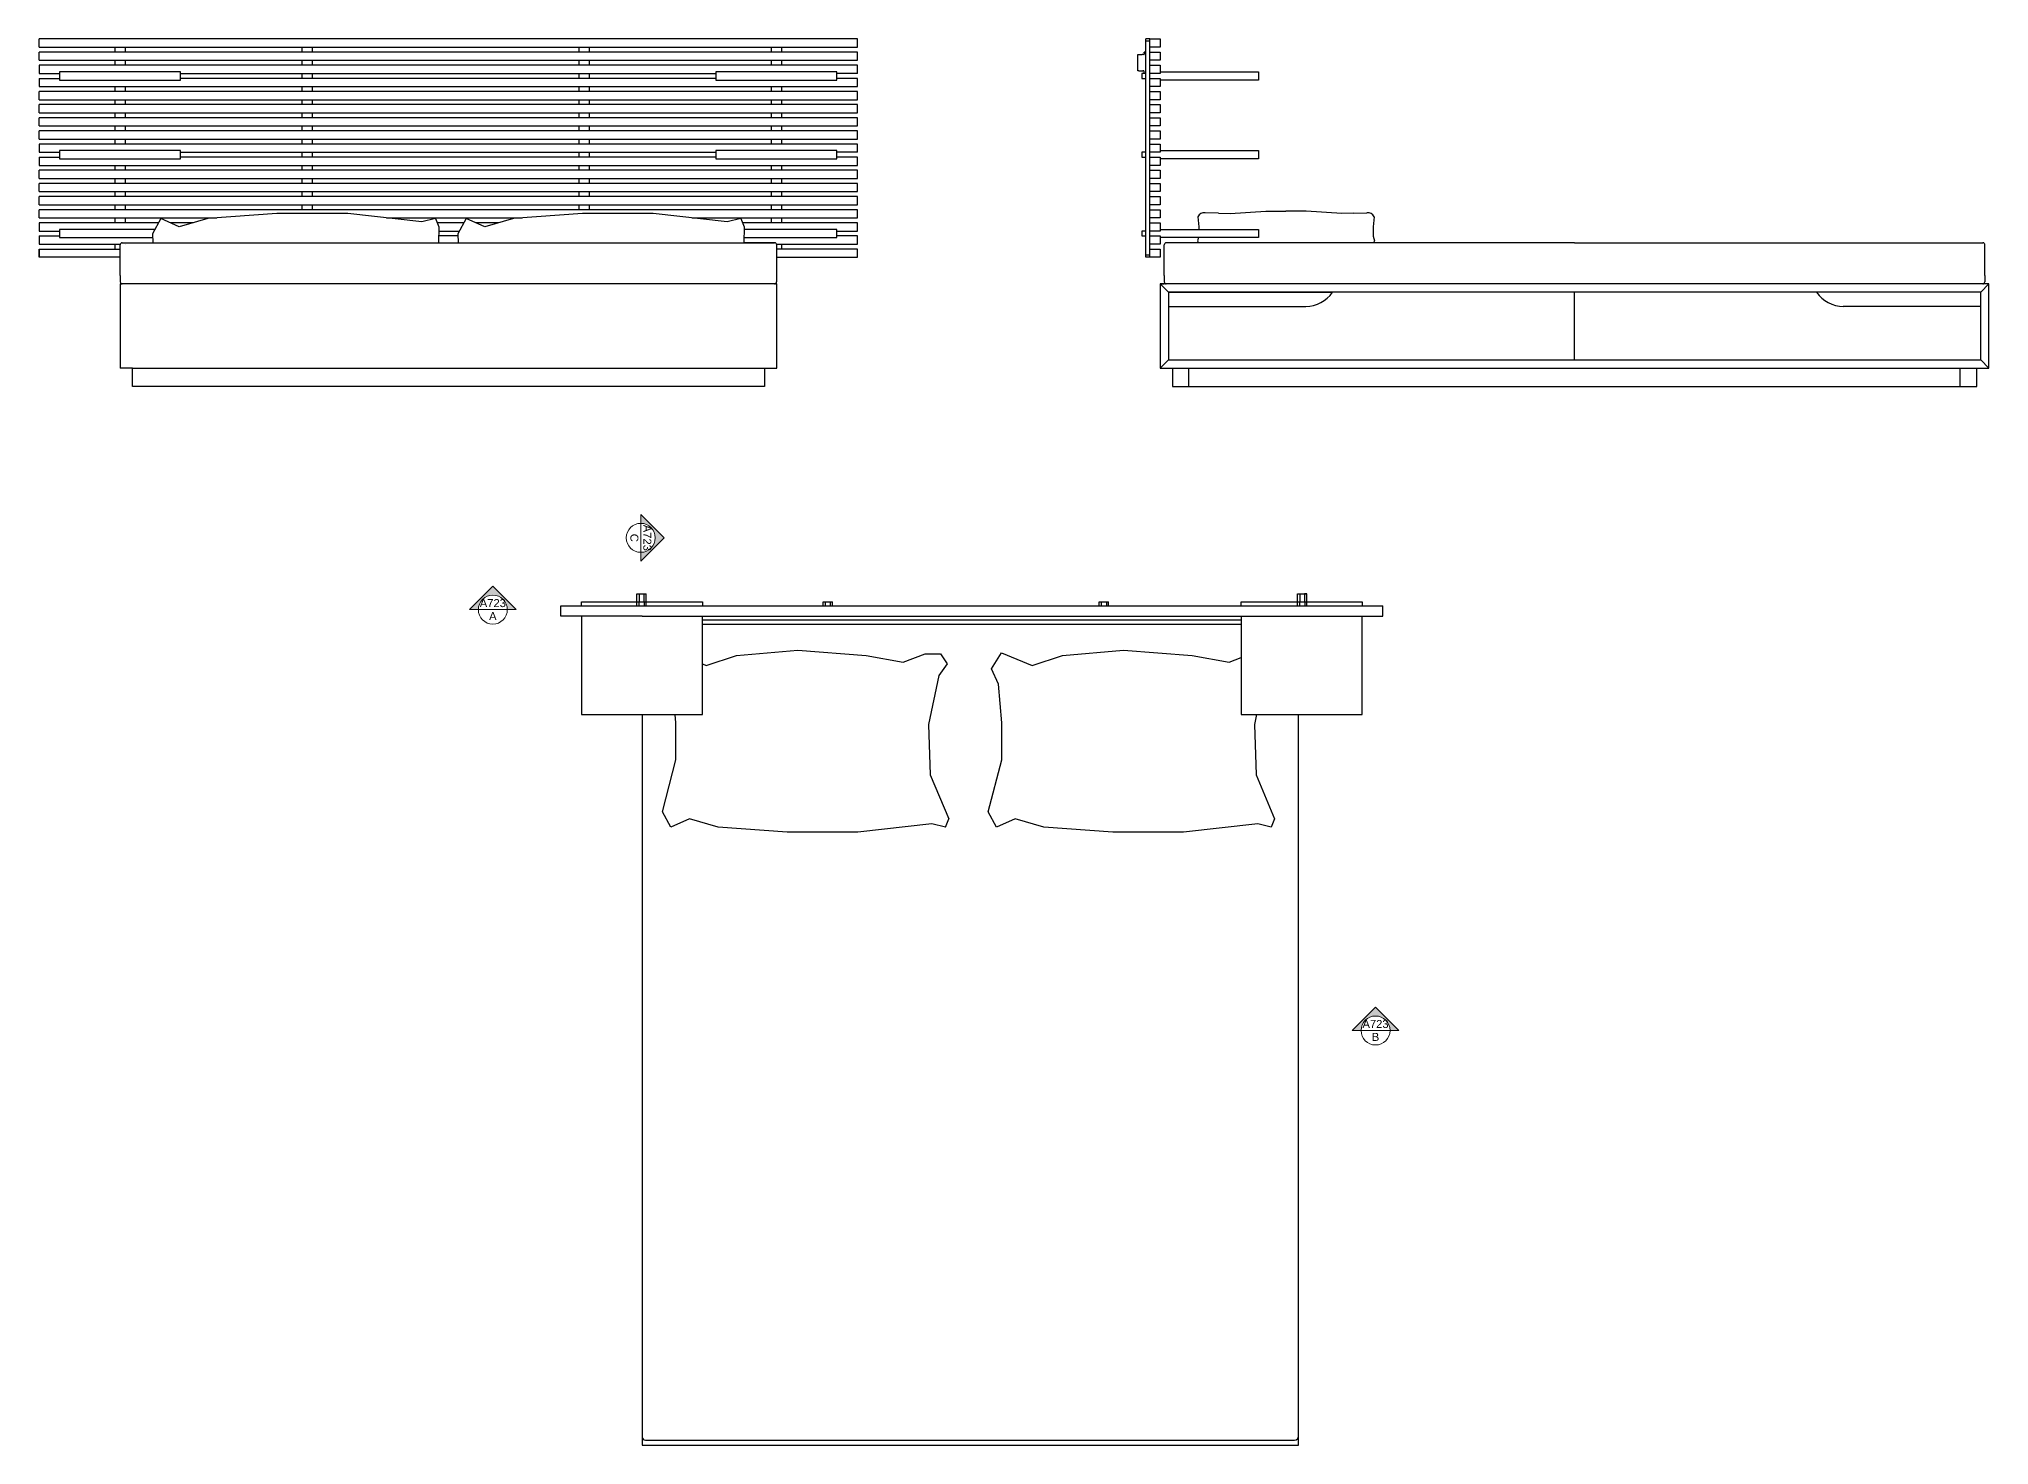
# Model space of a CAD drawing. Header units: millimetres. Extents: x 7 to 1272, y -517 to 867.
# Drawn here: x 7.4 to 482.7, y 137.9 to 480.5 of the extents above; entities that cross this region are included whole.
import ezdxf
from ezdxf.enums import TextEntityAlignment as Align

# ---------------------------------------------------------------- set-up
doc = ezdxf.new("R2010")
doc.units = ezdxf.units.MM
doc.layers.add('A-PRSP-1', color=7, linetype='Continuous', lineweight=40)
doc.layers.add('particolari', color=6, linetype='Continuous')
doc.styles.get("Standard").update_dxf_attribs({"font": 'arial.ttf'})

# ---------------------------------------------------------------- blocks, each defined once
blk = doc.blocks.new('SYMBOL')
at = {"layer": 'A-PRSP-1', "linetype": 'Continuous', "lineweight": 20}
h = blk.add_hatch(color=256, dxfattribs=at)
h.dxf.hatch_style = 1
h.paths.add_polyline_path([(11.206, 4.948), (11.316, 4.948, -1), (11.678, 4.948), (11.788, 4.948), (11.497, 5.241)])
at = {"linetype": 'Continuous', "lineweight": 20}
blk.add_line((11.316, 4.948), (11.678, 4.948), dxfattribs=at)
at = {"layer": 'A-PRSP-1', "linetype": 'Continuous', "lineweight": 20}
for p, q in [((11.206, 4.948), (11.497, 5.241)), ((11.788, 4.948), (11.497, 5.241)), ((11.316, 4.948), (11.206, 4.948)), ((11.678, 4.948), (11.788, 4.948))]:
    blk.add_line(p, q, dxfattribs=at)
blk.add_circle((11.497, 4.948), 0.181, dxfattribs=at)
at = {"linetype": 'Continuous', "lineweight": 20}
for tag, p in [('SEZIONE', (11.497, 4.918)), ('TAVOLA', (11.497, 5.08))]:
    blk.add_attdef(tag, text='', height=0.1, dxfattribs=at).set_placement(p, align=Align.TOP_CENTER)

msp = doc.modelspace()

# ---------------------------------------------------------------- linework, layer by layer
for p, q in [((206.91, 480.5), (7.44, 480.5)), ((7.44, 478.5), (7.44, 480.5)), ((206.91, 478.5), (206.91, 480.5)), ((277.17, 427.3), (277.17, 480.5)), ((278.17, 480.5), (277.17, 480.5)), ((278.17, 480), (277.17, 480)), ((7.44, 478.5), (186.52, 478.5)), ((7.44, 475.3), (7.44, 477.3)), ((25.94, 478.5), (25.94, 477.3)), ((25.94, 475.3), (25.94, 474.1)), ((28.44, 478.5), (28.44, 477.3)), ((28.44, 475.3), (28.44, 474.1)), ((71.52, 478.5), (71.52, 477.3)), ((71.52, 475.3), (71.52, 474.1)), ((74.02, 478.5), (74.02, 477.3)), ((74.02, 475.3), (74.02, 474.1)), ((139.02, 478.5), (139.02, 477.3)), ((139.02, 475.3), (139.02, 474.1)), ((141.52, 478.5), (141.52, 477.3)), ((141.52, 475.3), (141.52, 474.1)), ((185.91, 478.5), (185.91, 477.3)), ((185.91, 475.3), (185.91, 474.1)), ((186.52, 478.5), (206.91, 478.5)), ((188.41, 478.5), (188.41, 477.3)), ((188.41, 475.3), (188.41, 474.1)), ((275.27, 472.7), (275.27, 476.7)), ((275.27, 476.7), (276.27, 476.7)), ((276.47, 476.7), (276.27, 476.7)), ((276.67, 476.7), (276.47, 476.7)), ((277.17, 477.3), (276.77, 477.3)), ((276.77, 477.1), (276.77, 477.3)), ((276.77, 477.1), (276.77, 476.8)), ((278.17, 477.3), (278.17, 478.5)), ((278.17, 474.1), (278.17, 475.3)), ((7.44, 474.1), (7.44, 472.1)), ((7.44, 472.1), (12.44, 472.1)), ((7.44, 470.9), (7.44, 468.9)), ((7.44, 470.9), (12.44, 470.9)), ((71.52, 472.1), (71.52, 470.9)), ((74.02, 472.1), (74.02, 470.9)), ((139.02, 472.1), (139.02, 470.9)), ((141.52, 472.1), (141.52, 470.9)), ((188.41, 472.5), (185.91, 472.5)), ((201.91, 472.5), (188.41, 472.5)), ((206.91, 472.1), (201.91, 472.1)), ((206.91, 470.9), (201.91, 470.9)), ((275.47, 472.7), (275.27, 472.7)), ((275.47, 472.7), (276.47, 472.7)), ((277.17, 472.1), (276.17, 472.1)), ((276.17, 472.1), (276.17, 470.9)), ((276.17, 470.9), (277.17, 470.9)), ((276.67, 472.7), (276.47, 472.7)), ((276.77, 472.3), (276.77, 472.6)), ((276.77, 472.1), (276.77, 472.3)), ((278.17, 470.9), (278.17, 472.1)), ((280.67, 472.5), (304.67, 472.5)), ((304.67, 470.5), (280.67, 470.5)), ((304.67, 472.5), (304.67, 470.5)), ((7.44, 465.7), (7.44, 467.7)), ((25.94, 468.9), (25.94, 467.7)), ((28.44, 468.9), (28.44, 467.7)), ((71.52, 468.9), (71.52, 467.7)), ((74.02, 468.9), (74.02, 467.7)), ((139.02, 468.9), (139.02, 467.7)), ((141.52, 468.9), (141.52, 467.7)), ((185.91, 468.9), (185.91, 467.7)), ((188.41, 468.9), (188.41, 467.7)), ((278.17, 467.7), (278.17, 468.9)), ((7.44, 462.5), (7.44, 464.5)), ((7.44, 459.3), (7.44, 461.3)), ((25.94, 465.7), (25.94, 464.5)), ((25.94, 462.5), (25.94, 461.3)), ((28.44, 465.7), (28.44, 464.5)), ((28.44, 464.5), (28.44, 464.5)), ((28.44, 462.5), (28.44, 461.3)), ((71.52, 465.7), (71.52, 464.5)), ((71.52, 462.5), (71.52, 461.3)), ((74.02, 465.7), (74.02, 464.5)), ((74.02, 462.5), (74.02, 461.3)), ((139.02, 465.7), (139.02, 464.5)), ((139.02, 462.5), (139.02, 461.3)), ((141.52, 465.7), (141.52, 464.5)), ((141.52, 462.5), (141.52, 461.3)), ((185.91, 465.7), (185.91, 464.5)), ((185.91, 462.5), (185.91, 461.3)), ((188.41, 465.7), (188.41, 464.5)), ((188.41, 462.5), (188.41, 461.3)), ((278.17, 464.5), (278.17, 465.7)), ((278.17, 461.3), (278.17, 462.5)), ((7.44, 456.1), (7.44, 458.1)), ((25.94, 459.3), (25.94, 458.1)), ((28.45, 459.3), (28.45, 458.1)), ((71.52, 459.3), (71.52, 458.1)), ((74.02, 459.3), (74.02, 458.1)), ((139.02, 459.3), (139.02, 458.1)), ((141.52, 459.3), (141.52, 458.1)), ((185.91, 459.3), (185.91, 458.1)), ((188.41, 459.3), (188.41, 458.1)), ((278.17, 458.1), (278.17, 459.3)), ((7.44, 454.9), (7.44, 452.9)), ((7.44, 452.9), (12.44, 452.9)), ((7.44, 451.7), (7.44, 449.7)), ((7.44, 451.7), (12.44, 451.7)), ((25.94, 456.1), (25.94, 454.9)), ((28.44, 456.1), (28.44, 454.9)), ((71.52, 456.1), (71.52, 454.9)), ((71.52, 452.9), (71.52, 451.7)), ((74.02, 456.1), (74.02, 454.9)), ((74.02, 452.9), (74.02, 451.7)), ((139.02, 456.1), (139.02, 454.9)), ((139.02, 452.9), (139.02, 451.7)), ((141.52, 456.1), (141.52, 454.9)), ((141.52, 452.9), (141.52, 451.7)), ((185.91, 456.1), (185.91, 454.9)), ((188.41, 456.1), (188.41, 454.9)), ((206.91, 452.9), (201.91, 452.9)), ((206.91, 451.7), (201.91, 451.7)), ((277.17, 452.9), (276.17, 452.9)), ((276.17, 452.9), (276.17, 451.7)), ((276.17, 451.7), (277.17, 451.7)), ((278.17, 454.9), (278.17, 456.1)), ((278.17, 451.7), (278.17, 452.9)), ((280.67, 453.3), (304.67, 453.3)), ((304.67, 453.3), (304.67, 451.3)), ((206.91, 448.5), (7.44, 448.5)), ((7.44, 446.5), (7.44, 448.5)), ((25.94, 449.7), (25.94, 448.5)), ((28.44, 449.7), (28.44, 448.5)), ((71.52, 449.7), (71.52, 448.5)), ((74.02, 449.7), (74.02, 448.5)), ((139.02, 449.7), (139.02, 448.5)), ((141.52, 449.7), (141.52, 448.5)), ((185.91, 449.7), (185.91, 448.5)), ((188.41, 449.7), (188.41, 448.5)), ((206.91, 446.5), (206.91, 448.5)), ((278.17, 448.5), (278.17, 449.7)), ((304.67, 451.3), (280.67, 451.3)), ((7.44, 446.5), (186.52, 446.5)), ((206.91, 445.3), (7.44, 445.3)), ((7.44, 443.3), (7.44, 445.3)), ((7.44, 443.3), (186.52, 443.3)), ((206.91, 442.1), (7.44, 442.1)), ((7.44, 440.1), (7.44, 442.1)), ((25.94, 446.5), (25.94, 445.3)), ((25.94, 443.3), (25.94, 442.1)), ((28.44, 446.5), (28.44, 445.3)), ((28.44, 443.3), (28.44, 442.1)), ((71.52, 446.5), (71.52, 445.3)), ((71.52, 443.3), (71.52, 442.1)), ((74.02, 446.5), (74.02, 445.3)), ((74.02, 443.3), (74.02, 442.31)), ((139.02, 446.5), (139.02, 445.3)), ((139.02, 443.3), (139.02, 442.1)), ((141.52, 446.5), (141.52, 445.3)), ((141.52, 443.3), (141.52, 443.3)), ((141.52, 443.3), (141.52, 442.1)), ((185.91, 446.5), (185.91, 445.3)), ((185.91, 443.3), (185.91, 442.1)), ((186.52, 446.5), (206.91, 446.5)), ((186.52, 443.3), (206.91, 443.3)), ((188.41, 446.5), (188.41, 445.3)), ((188.41, 443.3), (188.41, 442.1)), ((206.91, 443.3), (206.91, 445.3)), ((206.91, 440.1), (206.91, 442.1)), ((278.17, 445.3), (278.17, 446.5)), ((278.17, 442.1), (278.17, 443.3)), ((7.44, 440.1), (186.52, 440.1)), ((206.91, 438.9), (7.44, 438.9)), ((7.44, 436.9), (7.44, 438.9)), ((25.94, 440.1), (25.94, 438.9)), ((28.44, 440.1), (28.44, 438.9)), ((65.44, 437.97), (48.61, 436.74)), ((82.68, 437.97), (65.44, 437.97)), ((71.52, 440.1), (71.52, 438.9)), ((74.02, 440.1), (74.02, 438.9)), ((100.75, 435.92), (82.68, 437.97)), ((139.89, 437.97), (123.05, 436.74)), ((139.02, 440.1), (139.02, 438.9)), ((157.13, 437.97), (139.89, 437.97)), ((141.52, 440.1), (141.52, 438.9)), ((175.19, 435.92), (157.13, 437.97)), ((185.91, 440.1), (185.91, 438.9)), ((186.52, 440.1), (206.91, 440.1)), ((188.41, 440.1), (188.41, 438.9)), ((206.91, 436.9), (206.91, 438.9)), ((278.17, 438.9), (278.17, 440.1)), ((294.88, 438.03), (291.61, 438.14)), ((294.88, 438.03), (297.7, 437.96)), ((297.7, 437.96), (306.45, 438.52)), ((306.45, 438.52), (311.33, 438.52)), ((316.22, 438.52), (311.33, 438.52)), ((324.97, 437.96), (316.22, 438.52)), ((327.78, 438.03), (324.97, 437.96)), ((327.78, 438.03), (331.05, 438.14)), ((7.44, 436.9), (50.74, 436.9)), ((36.54, 435.7), (7.44, 435.7)), ((7.44, 435.7), (7.44, 433.7)), ((7.44, 433.7), (12.44, 433.7)), ((7.44, 432.5), (12.44, 432.5)), ((7.44, 432.5), (7.44, 430.5)), ((25.94, 436.9), (25.94, 435.7)), ((28.44, 436.9), (28.44, 435.7)), ((37.12, 436.74), (35.06, 433.05)), ((35.06, 433.05), (35.15, 430.86)), ((41.63, 434.69), (37.12, 436.74)), ((45.06, 435.7), (39.42, 435.7)), ((48.61, 436.74), (41.63, 434.69)), ((92.15, 436.9), (125.18, 436.9)), ((104.03, 436.74), (100.75, 435.92)), ((104.03, 436.74), (104.85, 434.69)), ((110.98, 435.7), (104.45, 435.7)), ((104.85, 434.69), (104.77, 430.86)), ((109.53, 432.5), (104.81, 432.5)), ((104.83, 433.7), (109.87, 433.7)), ((111.56, 436.74), (109.51, 433.05)), ((109.51, 433.05), (109.59, 430.86)), ((116.08, 434.69), (111.56, 436.74)), ((119.5, 435.7), (113.86, 435.7)), ((123.05, 436.74), (116.08, 434.69)), ((166.59, 436.9), (186.52, 436.9)), ((178.47, 436.74), (175.19, 435.92)), ((178.47, 436.74), (179.29, 434.69)), ((206.91, 435.7), (178.89, 435.7)), ((179.29, 434.69), (179.22, 430.86)), ((185.91, 436.9), (185.91, 435.7)), ((186.52, 436.9), (206.91, 436.9)), ((188.41, 436.9), (188.41, 435.7)), ((201.91, 433.7), (206.91, 433.7)), ((206.91, 432.5), (201.91, 432.5)), ((206.91, 433.7), (206.91, 435.7)), ((206.91, 430.5), (206.91, 432.5)), ((277.17, 433.7), (276.17, 433.7)), ((276.17, 433.7), (276.17, 432.5)), ((276.17, 432.5), (277.17, 432.5)), ((278.17, 435.7), (278.17, 436.9)), ((278.17, 432.5), (278.17, 433.7)), ((280.67, 434.1), (304.67, 434.1)), ((289.87, 437.18), (290.08, 434.76)), ((290.08, 434.76), (290.08, 434.1)), ((304.67, 434.1), (304.67, 432.1)), ((332.8, 437.18), (332.59, 434.76)), ((332.59, 434.76), (332.59, 432.44)), ((7.44, 430.5), (27.24, 430.5)), ((7.44, 429.3), (7.44, 427.3)), ((7.44, 427.3), (7.44, 429.3)), ((7.44, 429.3), (27.22, 429.3)), ((25.94, 430.5), (25.94, 429.3)), ((27.22, 428.83), (27.22, 430.33)), ((27.22, 422.83), (27.22, 428.83)), ((27.72, 430.86), (186.72, 430.86)), ((28.44, 430.5), (28.44, 430.5)), ((186.72, 430.86), (179.22, 430.86)), ((187.19, 430.5), (206.91, 430.5)), ((206.91, 429.3), (187.22, 429.3)), ((188.41, 430.5), (188.41, 429.3)), ((206.91, 427.3), (206.91, 429.3)), ((278.17, 427.8), (277.17, 427.8)), ((278.17, 429.3), (278.17, 430.5)), ((278.17, 427.3), (278.17, 429.3)), ((278.17, 429.3), (280.67, 429.3)), ((304.67, 432.1), (280.67, 432.1)), ((280.67, 429.3), (280.67, 427.3)), ((281.67, 428.83), (281.67, 430.33)), ((281.67, 422.83), (281.67, 428.83)), ((283.7, 430.86), (282.17, 430.86)), ((381.67, 430.86), (283.7, 430.86)), ((289.99, 432.1), (289.77, 431.28)), ((289.77, 431.28), (290, 430.86)), ((332.59, 432.44), (332.9, 431.28)), ((332.9, 431.28), (332.66, 430.86)), ((381.67, 430.86), (479.64, 430.86)), ((479.64, 430.86), (481.17, 430.86)), ((481.67, 428.83), (481.67, 430.33)), ((481.67, 422.83), (481.67, 428.83)), ((27.22, 427.3), (7.44, 427.3)), ((187.22, 427.3), (206.91, 427.3)), ((278.17, 427.3), (277.17, 427.3)), ((280.67, 427.3), (278.17, 427.3)), ((27.22, 422.83), (27.22, 421.33)), ((187.22, 420.8), (27.22, 420.8)), ((27.22, 420.8), (27.22, 400.3)), ((27.22, 420.8), (27.72, 420.8)), ((187.22, 400.3), (187.22, 420.8)), ((482.67, 420.8), (280.67, 420.8)), ((280.67, 420.8), (280.67, 400.3)), ((280.67, 420.8), (282.67, 418.8)), ((280.67, 420.8), (281.67, 420.8)), ((281.67, 422.83), (281.67, 421.33)), ((480.67, 418.8), (282.67, 418.8)), ((282.67, 418.8), (282.67, 402.3)), ((282.67, 418.8), (322.67, 418.8)), ((381.67, 418.8), (381.62, 418.8)), ((381.67, 402.3), (381.67, 418.8)), ((480.67, 418.8), (482.67, 420.8)), ((480.67, 402.3), (480.67, 418.8)), ((482.67, 420.8), (481.17, 420.8)), ((481.67, 422.83), (481.67, 421.33)), ((482.67, 400.3), (482.67, 420.8)), ((282.67, 415.3), (316.17, 415.3)), ((480.67, 415.3), (447.17, 415.3)), ((30.22, 400.3), (27.22, 400.3)), ((30.22, 395.8), (30.22, 400.3)), ((30.22, 400.3), (184.22, 400.3)), ((184.22, 400.3), (184.22, 395.8)), ((184.22, 400.3), (187.22, 400.3)), ((280.67, 400.3), (282.67, 402.3)), ((280.67, 400.3), (283.67, 400.3)), ((282.67, 402.3), (283.67, 402.3)), ((283.67, 402.3), (479.67, 402.3)), ((283.67, 400.3), (283.67, 395.8)), ((283.67, 400.3), (479.67, 400.3)), ((287.67, 395.8), (287.67, 400.3)), ((475.67, 395.8), (475.67, 400.3)), ((479.67, 402.3), (480.67, 402.3)), ((479.67, 395.8), (479.67, 400.3)), ((479.67, 400.3), (482.67, 400.3)), ((482.67, 400.3), (480.67, 402.3)), ((184.22, 395.8), (30.22, 395.8)), ((283.67, 395.8), (479.67, 395.8)), ((134.64, 339.86), (134.64, 342.36)), ((134.64, 342.36), (334.92, 342.36)), ((139.64, 342.36), (139.64, 343.36)), ((139.64, 343.36), (153.14, 343.36)), ((153.14, 343.36), (155.41, 343.36)), ((155.41, 343.36), (169.14, 343.36)), ((169.14, 343.36), (169.14, 342.36)), ((300.42, 342.36), (300.42, 343.36)), ((300.42, 343.36), (314.14, 343.36)), ((314.14, 343.36), (316.42, 343.36)), ((316.42, 343.36), (329.92, 343.36)), ((329.92, 343.36), (329.92, 342.36)), ((334.92, 339.86), (334.92, 342.36)), ((154.42, 339.86), (134.64, 339.86)), ((139.64, 339.86), (139.64, 315.86)), ((154.42, 339.86), (314.42, 339.86)), ((169.14, 315.86), (169.14, 339.86)), ((300.42, 338.86), (169.14, 338.86)), ((169.14, 337.86), (300.42, 337.86)), ((300.42, 339.86), (300.42, 315.86)), ((314.42, 339.86), (334.92, 339.86)), ((329.92, 315.86), (329.92, 339.86)), ((329.92, 339.86), (334.92, 339.86)), ((169.14, 328.19), (170.05, 327.81)), ((170.05, 327.81), (177.44, 330.27)), ((177.44, 330.27), (192.35, 331.55)), ((192.35, 331.55), (209.05, 330.27)), ((209.05, 330.27), (218.08, 328.63)), ((218.08, 328.63), (223.41, 330.68)), ((223.41, 330.68), (227.11, 330.68)), ((228.75, 328.22), (226.7, 325.35)), ((227.11, 330.68), (228.75, 328.22)), ((239.6, 326.99), (242.03, 330.88)), ((242.03, 330.88), (249.45, 327.81)), ((249.45, 327.81), (256.84, 330.27)), ((256.84, 330.27), (271.75, 331.55)), ((271.75, 331.55), (288.45, 330.27)), ((288.45, 330.27), (297.48, 328.63)), ((297.48, 328.63), (300.42, 329.76)), ((226.7, 325.35), (224.23, 313.46)), ((241.24, 323.3), (239.6, 326.99)), ((242.06, 313.87), (241.24, 323.3)), ((139.64, 315.86), (169.14, 315.86)), ((154.42, 315.86), (154.42, 138.76)), ((162.66, 313.87), (162.48, 315.86)), ((162.66, 304.84), (162.66, 313.87)), ((242.06, 304.84), (242.06, 313.87)), ((300.42, 315.86), (329.92, 315.86)), ((304.14, 315.86), (303.64, 313.46)), ((314.42, 137.86), (314.42, 315.86)), ((224.23, 313.46), (224.64, 301.15)), ((303.64, 313.46), (304.05, 301.15)), ((159.37, 292.13), (162.66, 304.84)), ((238.78, 292.13), (242.06, 304.84)), ((224.64, 301.15), (229.16, 290.49)), ((304.05, 301.15), (308.57, 290.49)), ((161.43, 288.44), (159.37, 292.13)), ((165.94, 290.49), (161.43, 288.44)), ((172.92, 288.44), (165.94, 290.49)), ((228.34, 288.44), (229.16, 290.49)), ((240.83, 288.44), (238.78, 292.13)), ((245.35, 290.49), (240.83, 288.44)), ((252.33, 288.44), (245.35, 290.49)), ((308.57, 290.49), (307.75, 288.44)), ((189.75, 287.21), (172.92, 288.44)), ((206.99, 287.21), (189.75, 287.21)), ((225.06, 289.26), (206.99, 287.21)), ((228.34, 288.44), (225.06, 289.26)), ((269.16, 287.21), (252.33, 288.44)), ((286.4, 287.21), (269.16, 287.21)), ((304.46, 289.26), (286.4, 287.21)), ((307.75, 288.44), (304.46, 289.26)), ((154.42, 138.76), (154.42, 137.86)), ((154.42, 137.86), (314.42, 137.86)), ((155.24, 139.04), (313.42, 139.04))]:
    msp.add_line(p, q)
for points in [[(278.17, 478.5), (278.17, 480.5), (280.67, 480.5), (280.67, 478.5)], [(278.17, 475.3), (278.17, 477.3), (280.67, 477.3), (280.67, 475.3)], [(12.44, 470.9), (12.44, 470.5), (41.94, 470.5), (41.94, 470.9), (41.94, 472.1), (41.94, 472.5), (12.44, 472.5), (12.44, 472.1)], [(172.41, 470.9), (172.41, 470.5), (201.91, 470.5), (201.91, 470.9), (201.91, 472.1), (201.91, 472.5), (172.41, 472.5), (172.41, 472.1)], [(278.17, 472.1), (278.17, 474.1), (280.67, 474.1), (280.67, 472.1)], [(278.17, 468.9), (278.17, 470.9), (280.67, 470.9), (280.67, 468.9)], [(278.17, 465.7), (278.17, 467.7), (280.67, 467.7), (280.67, 465.7)], [(278.17, 462.5), (278.17, 464.5), (280.67, 464.5), (280.67, 462.5)], [(278.17, 459.3), (278.17, 461.3), (280.67, 461.3), (280.67, 459.3)], [(278.17, 456.1), (278.17, 458.1), (280.67, 458.1), (280.67, 456.1)], [(12.44, 451.7), (12.44, 451.3), (41.94, 451.3), (41.94, 451.7), (41.94, 452.9), (41.94, 453.3), (12.44, 453.3), (12.44, 452.9)], [(172.41, 451.7), (172.41, 451.3), (201.91, 451.3), (201.91, 451.7), (201.91, 452.9), (201.91, 453.3), (172.41, 453.3), (172.41, 452.9)], [(278.17, 452.9), (278.17, 454.9), (280.67, 454.9), (280.67, 452.9)], [(278.17, 449.7), (278.17, 451.7), (280.67, 451.7), (280.67, 449.7)], [(278.17, 446.5), (278.17, 448.5), (280.67, 448.5), (280.67, 446.5)], [(278.17, 443.3), (278.17, 445.3), (280.67, 445.3), (280.67, 443.3)], [(278.17, 440.1), (278.17, 442.1), (280.67, 442.1), (280.67, 440.1)], [(278.17, 436.9), (278.17, 438.9), (280.67, 438.9), (280.67, 436.9)], [(278.17, 433.7), (278.17, 435.7), (280.67, 435.7), (280.67, 433.7)], [(278.17, 430.5), (278.17, 432.5), (280.67, 432.5), (280.67, 430.5)]]:
    msp.add_lwpolyline(points, close=True)
for points in [[(206.91, 477.3), (7.44, 477.3)], [(7.44, 475.3), (186.52, 475.3), (206.91, 475.3)], [(206.91, 475.3), (206.91, 477.3)], [(206.91, 474.1), (7.44, 474.1)], [(41.94, 472.1), (172.41, 472.1), (172.41, 472.1)], [(172.41, 470.9), (41.94, 470.9)], [(206.91, 472.1), (206.91, 474.1)], [(206.91, 468.9), (206.91, 470.9)], [(7.44, 468.9), (186.52, 468.9), (206.91, 468.9)], [(206.91, 467.7), (7.44, 467.7)], [(206.91, 465.7), (206.91, 467.7)], [(7.44, 465.7), (186.52, 465.7), (206.91, 465.7)], [(206.91, 464.5), (7.44, 464.5)], [(7.44, 462.5), (186.52, 462.5), (206.91, 462.5)], [(206.91, 461.3), (7.44, 461.3)], [(206.91, 462.5), (206.91, 464.5)], [(206.91, 459.3), (206.91, 461.3)], [(7.44, 459.3), (186.52, 459.3), (206.91, 459.3)], [(206.91, 458.1), (7.44, 458.1)], [(206.91, 456.1), (206.91, 458.1)], [(7.44, 456.1), (186.52, 456.1), (206.91, 456.1)], [(206.91, 454.9), (7.44, 454.9)], [(41.94, 452.9), (172.41, 452.9), (172.41, 452.9)], [(172.41, 451.7), (41.94, 451.7)], [(206.91, 452.9), (206.91, 454.9)], [(206.91, 449.7), (206.91, 451.7)], [(7.44, 449.7), (186.52, 449.7), (206.91, 449.7)], [(35.65, 434.1), (12.44, 434.1), (12.44, 433.7), (12.44, 432.5), (12.44, 432.1), (35.1, 432.1)], [(179.24, 432.1), (201.91, 432.1), (201.91, 432.5), (201.91, 433.7), (201.91, 434.1), (179.28, 434.1)]]:
    msp.add_lwpolyline(points)
msp.add_lwpolyline([(187.22, 421.33), (187.22, 422.83), (187.22, 428.83), (187.22, 430.33, 0.402406), (186.72, 430.86)], format="xyb")
for centre, radius, start, end in [((276.66, 476.81), 0.117, 277.7844, 352.2156), ((276.66, 472.58), 0.117, 7.7844, 82.2156), ((291.29, 436.67), 1.51, 77.5957, 159.9844), ((331.33, 436.59), 1.58, 22.1232, 100.2966), ((27.74, 430.33), 0.526, 92.8162, 180.4967), ((282.2, 430.33), 0.526, 92.8162, 180.4967), ((481.15, 430.33), 0.526, 359.5033, 87.1838), ((27.91, 421.48), 0.711, 192.5208, 254.1662), ((186.52, 421.48), 0.711, 285.8338, 347.4792), ((282.37, 421.48), 0.711, 192.5208, 254.1662), ((316.09, 423.23), 7.93, 270.5626, 326.0389), ((447.25, 423.23), 7.93, 213.9611, 269.4374), ((480.98, 421.48), 0.711, 285.8338, 347.4792), ((155.33, 139.95), 0.914, 185.6447, 264.3553), ((313.4, 140.06), 1.01, 270.7492, 359.2508)]:
    msp.add_arc(centre, radius, start, end)
at = {"layer": 'particolari'}
for p, q in [((153.14, 343.36), (153.14, 345.26)), ((153.14, 345.26), (155.41, 345.26)), ((153.14, 342.36), (153.14, 343.36)), ((153.64, 343.36), (153.64, 342.36)), ((153.74, 345.26), (153.74, 343.36)), ((154.81, 345.26), (154.81, 343.36)), ((154.91, 343.36), (154.91, 342.36)), ((155.41, 343.36), (155.41, 345.26)), ((155.41, 342.36), (155.41, 343.36)), ((198.51, 342.36), (198.51, 343.36)), ((198.51, 343.36), (200.79, 343.36)), ((199.01, 343.36), (199.01, 342.36)), ((200.29, 343.36), (200.29, 342.36)), ((200.79, 342.36), (200.79, 343.36)), ((265.79, 342.36), (265.79, 343.36)), ((265.79, 343.36), (268.06, 343.36)), ((266.29, 343.36), (266.29, 342.36)), ((267.56, 343.36), (267.56, 342.36)), ((268.06, 342.36), (268.06, 343.36)), ((314.14, 343.36), (314.14, 345.26)), ((314.14, 345.26), (316.42, 345.26)), ((314.14, 345.26), (314.74, 345.26)), ((314.14, 342.36), (314.14, 343.36)), ((314.64, 343.36), (314.64, 342.36)), ((314.74, 345.26), (314.74, 343.36)), ((316.42, 345.26), (315.82, 345.26)), ((315.82, 345.26), (315.82, 343.36)), ((315.92, 343.36), (315.92, 342.36)), ((316.42, 343.36), (316.42, 345.26)), ((316.42, 342.36), (316.42, 343.36))]:
    msp.add_line(p, q, dxfattribs=at)

# ---------------------------------------------------------------- block references
at = {"xscale": 19.50110641980523, "yscale": 19.50110641980523, "zscale": 19.50110641980523, "rotation": 270}
msp.add_blockref('SYMBOL', (57.6, 583.14), dxfattribs=at).add_auto_attribs({'SEZIONE': 'C', 'TAVOLA': 'A723'})
at = {"xscale": 19.50110641980523, "yscale": 19.50110641980523, "zscale": 19.50110641980523}
for p, values in [((-106.16, 244.94), {'SEZIONE': 'A', 'TAVOLA': 'A723'}), ((108.96, 142.38), {'SEZIONE': 'B', 'TAVOLA': 'A723'})]:
    msp.add_blockref('SYMBOL', p, dxfattribs=at).add_auto_attribs(values)

doc.saveas('drawing.dxf')
